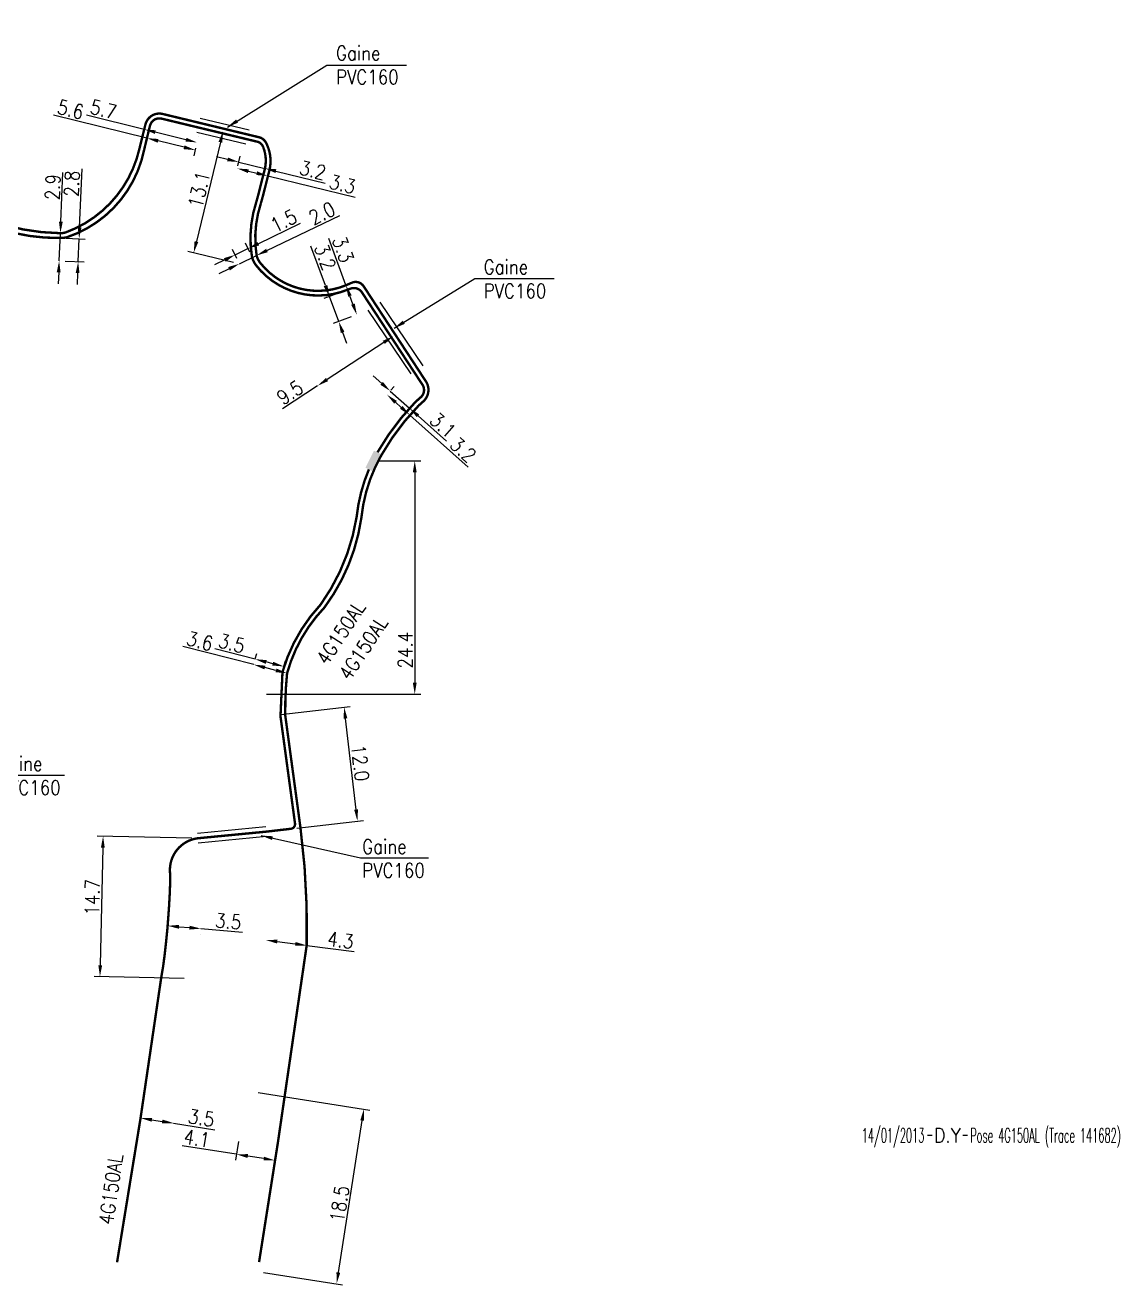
# Model space of a CAD drawing. Header units: millimetres. Extents: x 133000 to 134024, y 130998 to 131967.
# Drawn here: x 133363.4 to 133477.9, y 130997.6 to 131129.4 of the extents above; entities that cross this region are included whole.
import ezdxf
from ezdxf.enums import TextEntityAlignment as Align

# ---------------------------------------------------------------- set-up
doc = ezdxf.new("R2010")
doc.units = ezdxf.units.MM
doc.header["$PDMODE"] = 34
doc.linetypes.add('B_ST_Al', pattern=[2000, 1000, 1000])
doc.layers.get('0').update_dxf_attribs({"linetype": 'CONTINUOUS'})
doc.layers.get('DEFPOINTS').update_dxf_attribs({"linetype": 'CONTINUOUS'})
for name, color, linetype in [('B_100', 3, 'CONTINUOUS'), ('B_300', 7, 'CONTINUOUS'), ('B_400', 7, 'CONTINUOUS'), ('B_910', 7, 'CONTINUOUS')]:
    doc.layers.add(name, color=color, linetype=linetype)
doc.styles.get("Standard").update_dxf_attribs({"font": 'romans.shx', "width": 0.85})
doc.dimstyles.get("Standard").update_dxf_attribs({"dimtxt": 1.5, "dimasz": 1.2, "dimexe": 0.625, "dimexo": 0.625, "dimgap": 0.25, "dimtad": 1, "dimdec": 1, "dimzin": 0, "dimdsep": 46, "dimtxsty": 'Standard', "dimcen": -0.5, "dimadec": 0, "dimazin": 0, "dimtfac": 1, "dimtdec": 1, "dimtmove": 0, "dimatfit": 3, "dimfxl": 0, "dimtolj": 1, "dimtzin": 0, "dimarcsym": 0})

# ---------------------------------------------------------------- blocks, each defined once
blk = doc.blocks.new('*D83')
at = {"layer": 'B_100', "color": 0, "linetype": 'Continuous', "lineweight": -2, "transparency": 16777216}
for p, q in [((133367.11, 131108.84), (133367.33, 131113.97)), ((133366.93, 131104.75), (133367.06, 131107.64)), ((133366.88, 131103.55), (133366.83, 131102.35))]:
    blk.add_line(p, q, dxfattribs=at)
at = {"layer": 'B_100', "color": 0, "linetype": 'Continuous', "transparency": 16777216}
for points in [[(133366.91, 131108.85), (133367.31, 131108.83), (133367.06, 131107.64)], [(133366.68, 131103.56), (133367.08, 131103.54), (133366.93, 131104.75)]]:
    blk.add_solid(points, dxfattribs=at)
at = {"layer": 'DEFPOINTS', "color": 0, "linetype": 'Continuous', "transparency": 16777216}
for p in [(133367.06, 131107.64), (133367.06, 131107.64), (133366.93, 131104.75)]:
    blk.add_point(p, dxfattribs=at)
at = {"layer": 'B_100', "color": 0, "linetype": 'Continuous', "transparency": 16777216, "insert": (133366.26, 131112.46), "char_height": 1.5, "attachment_point": 5, "rotation": 87.5477}
blk.add_mtext('\\A1;2.9', dxfattribs=at)
blk = doc.blocks.new('*D82')
at = {"layer": 'B_100', "color": 0, "linetype": 'Continuous', "lineweight": -2, "transparency": 16777216}
for p, q in [((133369.07, 131108.26), (133369.33, 131114.36)), ((133367.66, 131107.12), (133369.64, 131107.03)), ((133368.92, 131104.66), (133369.02, 131107.06)), ((133367.56, 131104.72), (133369.54, 131104.64)), ((133368.86, 131103.46), (133368.81, 131102.27))]:
    blk.add_line(p, q, dxfattribs=at)
at = {"layer": 'B_100', "color": 0, "linetype": 'Continuous', "transparency": 16777216}
for points in [[(133368.87, 131108.27), (133369.27, 131108.25), (133369.02, 131107.06)], [(133368.66, 131103.47), (133369.06, 131103.46), (133368.92, 131104.66)]]:
    blk.add_solid(points, dxfattribs=at)
at = {"layer": 'DEFPOINTS', "color": 0, "linetype": 'Continuous', "transparency": 16777216}
for p in [(133367.04, 131107.15), (133366.93, 131104.75), (133368.92, 131104.66)]:
    blk.add_point(p, dxfattribs=at)
at = {"layer": 'B_100', "color": 0, "linetype": 'Continuous', "transparency": 16777216, "insert": (133368.26, 131112.82), "char_height": 1.5, "attachment_point": 5, "rotation": 87.5477}
blk.add_mtext('\\A1;2.8', dxfattribs=at)
blk = doc.blocks.new('*D81')
at = {"layer": 'B_100', "color": 0, "linetype": 'Continuous', "lineweight": -2, "transparency": 16777216}
for p, q in [((133383.81, 131117.16), (133381.3, 131106.76)), ((133385.18, 131104.58), (133380.41, 131105.74))]:
    blk.add_line(p, q, dxfattribs=at)
at = {"layer": 'B_100', "color": 0, "linetype": 'Continuous', "transparency": 16777216}
for points in [[(133383.61, 131117.2), (133384, 131117.11), (133384.09, 131118.32)], [(133381.1, 131106.8), (133381.49, 131106.71), (133381.01, 131105.59)]]:
    blk.add_solid(points, dxfattribs=at)
at = {"layer": 'DEFPOINTS', "color": 0, "linetype": 'Continuous', "transparency": 16777216}
for p in [(133384.09, 131118.32), (133381.01, 131105.59), (133385.79, 131104.44)]:
    blk.add_point(p, dxfattribs=at)
at = {"layer": 'B_100', "color": 0, "linetype": 'Continuous', "transparency": 16777216, "insert": (133381.58, 131112.21), "char_height": 1.5, "attachment_point": 5, "rotation": 76.4342}
blk.add_mtext('\\A1;13.1', dxfattribs=at)
blk = doc.blocks.new('*D80')
at = {"layer": 'B_100', "color": 0, "linetype": 'Continuous', "lineweight": -2, "transparency": 16777216}
for p, q in [((133384.56, 131115.36), (133383.39, 131115.64)), ((133385.63, 131114.69), (133385.87, 131115.68)), ((133385.72, 131115.08), (133388.45, 131114.42)), ((133388.35, 131114.03), (133388.59, 131115.03)), ((133389.61, 131114.14), (133394.78, 131112.88))]:
    blk.add_line(p, q, dxfattribs=at)
at = {"layer": 'B_100', "color": 0, "linetype": 'Continuous', "transparency": 16777216}
for points in [[(133384.61, 131115.55), (133384.51, 131115.17), (133385.72, 131115.08)], [(133389.66, 131114.33), (133389.57, 131113.94), (133388.45, 131114.42)]]:
    blk.add_solid(points, dxfattribs=at)
at = {"layer": 'DEFPOINTS', "color": 0, "linetype": 'Continuous', "transparency": 16777216}
for p in [(133385.72, 131115.08), (133385.48, 131114.09), (133388.21, 131113.43)]:
    blk.add_point(p, dxfattribs=at)
at = {"layer": 'B_100', "color": 0, "linetype": 'Continuous', "transparency": 16777216, "insert": (133393.47, 131114.23), "char_height": 1.5, "attachment_point": 5, "rotation": 346.3792}
blk.add_mtext('\\A1;3.2', dxfattribs=at)
blk = doc.blocks.new('*D79')
at = {"layer": 'B_100', "color": 0, "linetype": 'Continuous', "lineweight": -2, "transparency": 16777216}
for p, q in [((133388.67, 131105.83), (133396.29, 131109.5)), ((133385.79, 131104.44), (133387.59, 131105.31)), ((133384.71, 131103.92), (133383.63, 131103.39))]:
    blk.add_line(p, q, dxfattribs=at)
at = {"layer": 'B_100', "color": 0, "linetype": 'Continuous', "transparency": 16777216}
for points in [[(133388.59, 131106.01), (133388.76, 131105.65), (133387.59, 131105.31)], [(133384.62, 131104.1), (133384.8, 131103.74), (133385.79, 131104.44)]]:
    blk.add_solid(points, dxfattribs=at)
at = {"layer": 'DEFPOINTS', "color": 0, "linetype": 'Continuous', "transparency": 16777216}
for p in [(133387.59, 131105.31), (133385.79, 131104.44), (133385.79, 131104.44)]:
    blk.add_point(p, dxfattribs=at)
at = {"layer": 'B_100', "color": 0, "linetype": 'Continuous', "transparency": 16777216, "insert": (133394.43, 131109.72), "char_height": 1.5, "attachment_point": 5, "rotation": 25.7694}
blk.add_mtext('\\A1;2.0', dxfattribs=at)
blk = doc.blocks.new('*D78')
at = {"layer": 'B_100', "color": 0, "linetype": 'Continuous', "lineweight": -2, "transparency": 16777216}
for p, q in [((133387.77, 131106.54), (133392.2, 131108.68)), ((133386.87, 131105.65), (133386.42, 131106.58)), ((133385.52, 131105), (133385.07, 131105.93)), ((133385.34, 131105.37), (133386.69, 131106.02)), ((133384.26, 131104.85), (133383.18, 131104.32))]:
    blk.add_line(p, q, dxfattribs=at)
at = {"layer": 'B_100', "color": 0, "linetype": 'Continuous', "transparency": 16777216}
for points in [[(133387.69, 131106.72), (133387.86, 131106.36), (133386.69, 131106.02)], [(133384.17, 131105.03), (133384.35, 131104.66), (133385.34, 131105.37)]]:
    blk.add_solid(points, dxfattribs=at)
at = {"layer": 'DEFPOINTS', "color": 0, "linetype": 'Continuous', "transparency": 16777216}
for p in [(133385.34, 131105.37), (133387.14, 131105.09), (133385.79, 131104.44)]:
    blk.add_point(p, dxfattribs=at)
at = {"layer": 'B_100', "color": 0, "linetype": 'Continuous', "transparency": 16777216, "insert": (133390.42, 131108.93), "char_height": 1.5, "attachment_point": 5, "rotation": 25.7694}
blk.add_mtext('\\A1;1.5', dxfattribs=at)
blk = doc.blocks.new('*D77')
at = {"layer": 'B_100', "color": 0, "linetype": 'Continuous', "lineweight": -2, "transparency": 16777216}
for p, q in [((133396.94, 131102.19), (133395.15, 131107.07)), ((133397.67, 131100.22), (133397.36, 131101.07))]:
    blk.add_line(p, q, dxfattribs=at)
at = {"layer": 'B_100', "color": 0, "linetype": 'Continuous', "transparency": 16777216}
for points in [[(133397.54, 131101.14), (133397.17, 131101), (133396.94, 131102.19)], [(133397.86, 131100.29), (133397.48, 131100.15), (133398.08, 131099.1)]]:
    blk.add_solid(points, dxfattribs=at)
at = {"layer": 'DEFPOINTS', "color": 0, "linetype": 'Continuous', "transparency": 16777216}
for p in [(133396.94, 131102.19), (133398.08, 131099.1), (133398.08, 131099.1)]:
    blk.add_point(p, dxfattribs=at)
at = {"layer": 'B_100', "color": 0, "linetype": 'Continuous', "transparency": 16777216, "insert": (133396.64, 131105.93), "char_height": 1.5, "attachment_point": 5, "rotation": 290.1688}
blk.add_mtext('\\A1;3.3', dxfattribs=at)
blk = doc.blocks.new('*D76')
at = {"layer": 'B_100', "color": 0, "linetype": 'Continuous', "lineweight": -2, "transparency": 16777216}
for p, q in [((133394.8, 131102.15), (133393.28, 131106.29)), ((133396.53, 131101.51), (133394.62, 131100.81)), ((133396.18, 131098.4), (133395.21, 131101.03)), ((133397.49, 131098.88), (133395.59, 131098.18)), ((133396.59, 131097.27), (133397, 131096.14))]:
    blk.add_line(p, q, dxfattribs=at)
at = {"layer": 'B_100', "color": 0, "linetype": 'Continuous', "transparency": 16777216}
for points in [[(133394.99, 131102.22), (133394.61, 131102.08), (133395.21, 131101.03)], [(133396.78, 131097.34), (133396.4, 131097.2), (133396.18, 131098.4)]]:
    blk.add_solid(points, dxfattribs=at)
at = {"layer": 'DEFPOINTS', "color": 0, "linetype": 'Continuous', "transparency": 16777216}
for p in [(133397.12, 131101.73), (133396.18, 131098.4), (133398.08, 131099.1)]:
    blk.add_point(p, dxfattribs=at)
at = {"layer": 'B_100', "color": 0, "linetype": 'Continuous', "transparency": 16777216, "insert": (133394.76, 131105.15), "char_height": 1.5, "attachment_point": 5, "rotation": 290.1688}
blk.add_mtext('\\A1;3.2', dxfattribs=at)
blk = doc.blocks.new('*D75')
at = {"layer": 'B_100', "color": 0, "linetype": 'Continuous', "lineweight": -2, "transparency": 16777216}
for p, q in [((133400.9, 131096.21), (133394.96, 131092.32)), ((133393.96, 131091.67), (133390.3, 131089.27))]:
    blk.add_line(p, q, dxfattribs=at)
at = {"layer": 'B_100', "color": 0, "linetype": 'Continuous', "transparency": 16777216}
for points in [[(133400.79, 131096.38), (133401.01, 131096.05), (133401.91, 131096.87)], [(133394.85, 131092.49), (133395.07, 131092.16), (133393.96, 131091.67)]]:
    blk.add_solid(points, dxfattribs=at)
at = {"layer": 'DEFPOINTS', "color": 0, "linetype": 'Continuous', "transparency": 16777216}
for p in [(133401.91, 131096.87), (133393.96, 131091.67), (133393.96, 131091.67)]:
    blk.add_point(p, dxfattribs=at)
at = {"layer": 'B_100', "color": 0, "linetype": 'Continuous', "transparency": 16777216, "insert": (133391.08, 131090.97), "char_height": 1.5, "attachment_point": 5, "rotation": 33.2346}
blk.add_mtext('\\A1;9.5', dxfattribs=at)
blk = doc.blocks.new('B_300_03')
at = {"color": 0, "linetype": 'Continuous'}
blk.add_solid([(-1, 0.375), (-1, -0.375), (1, 0.375), (1, -0.375)], dxfattribs=at)
at = {"color": 0, "linetype": 'Continuous', "width": 0.75, "flags": 3}
for tag, p in [('DEF_LEG', (0, -4.25)), ('DEF_COUP', (0, -6.75)), ('DEF_TYPE', (0, -9.25))]:
    blk.add_attdef(tag, text='', height=1.2, dxfattribs=at).set_placement(p, align=Align.MIDDLE)
blk = doc.blocks.new('*D71')
at = {"layer": 'B_100', "color": 0, "linetype": 'Continuous', "lineweight": -2, "transparency": 16777216}
for p, q in [((133383.81, 131117.16), (133381.3, 131106.76)), ((133385.18, 131104.58), (133380.41, 131105.74))]:
    blk.add_line(p, q, dxfattribs=at)
at = {"layer": 'B_100', "color": 0, "linetype": 'Continuous', "transparency": 16777216}
for points in [[(133383.61, 131117.2), (133384, 131117.11), (133384.09, 131118.32)], [(133381.1, 131106.8), (133381.49, 131106.71), (133381.01, 131105.59)]]:
    blk.add_solid(points, dxfattribs=at)
at = {"layer": 'DEFPOINTS', "color": 0, "linetype": 'Continuous', "transparency": 16777216}
for p in [(133384.09, 131118.32), (133381.01, 131105.59), (133385.79, 131104.44)]:
    blk.add_point(p, dxfattribs=at)
at = {"layer": 'B_100', "color": 0, "linetype": 'Continuous', "transparency": 16777216, "insert": (133381.58, 131112.21), "char_height": 1.5, "attachment_point": 5, "rotation": 76.4342}
blk.add_mtext('\\A1;13.1', dxfattribs=at)
blk = doc.blocks.new('*D70')
at = {"layer": 'B_100', "color": 0, "linetype": 'Continuous', "lineweight": -2, "transparency": 16777216}
for p, q in [((133396.94, 131102.19), (133395.15, 131107.07)), ((133397.67, 131100.22), (133397.36, 131101.07))]:
    blk.add_line(p, q, dxfattribs=at)
at = {"layer": 'B_100', "color": 0, "linetype": 'Continuous', "transparency": 16777216}
for points in [[(133397.54, 131101.14), (133397.17, 131101), (133396.94, 131102.19)], [(133397.86, 131100.29), (133397.48, 131100.15), (133398.08, 131099.1)]]:
    blk.add_solid(points, dxfattribs=at)
at = {"layer": 'DEFPOINTS', "color": 0, "linetype": 'Continuous', "transparency": 16777216}
for p in [(133396.94, 131102.19), (133398.08, 131099.1), (133398.08, 131099.1)]:
    blk.add_point(p, dxfattribs=at)
at = {"layer": 'B_100', "color": 0, "linetype": 'Continuous', "transparency": 16777216, "insert": (133396.64, 131105.93), "char_height": 1.5, "attachment_point": 5, "rotation": 290.1688}
blk.add_mtext('\\A1;3.3', dxfattribs=at)
blk = doc.blocks.new('*D69')
at = {"layer": 'B_100', "color": 0, "linetype": 'Continuous', "lineweight": -2, "transparency": 16777216}
for p, q in [((133394.8, 131102.15), (133393.28, 131106.29)), ((133396.53, 131101.51), (133394.62, 131100.81)), ((133396.18, 131098.4), (133395.21, 131101.03)), ((133397.49, 131098.88), (133395.59, 131098.18)), ((133396.59, 131097.27), (133397, 131096.14))]:
    blk.add_line(p, q, dxfattribs=at)
at = {"layer": 'B_100', "color": 0, "linetype": 'Continuous', "transparency": 16777216}
for points in [[(133394.99, 131102.22), (133394.61, 131102.08), (133395.21, 131101.03)], [(133396.78, 131097.34), (133396.4, 131097.2), (133396.18, 131098.4)]]:
    blk.add_solid(points, dxfattribs=at)
at = {"layer": 'DEFPOINTS', "color": 0, "linetype": 'Continuous', "transparency": 16777216}
for p in [(133397.12, 131101.73), (133396.18, 131098.4), (133398.08, 131099.1)]:
    blk.add_point(p, dxfattribs=at)
at = {"layer": 'B_100', "color": 0, "linetype": 'Continuous', "transparency": 16777216, "insert": (133394.76, 131105.15), "char_height": 1.5, "attachment_point": 5, "rotation": 290.1688}
blk.add_mtext('\\A1;3.2', dxfattribs=at)
blk = doc.blocks.new('*D68')
at = {"layer": 'B_100', "color": 0, "linetype": 'Continuous', "lineweight": -2, "transparency": 16777216}
for p, q in [((133400.9, 131096.21), (133394.96, 131092.32)), ((133393.96, 131091.67), (133390.3, 131089.27))]:
    blk.add_line(p, q, dxfattribs=at)
at = {"layer": 'B_100', "color": 0, "linetype": 'Continuous', "transparency": 16777216}
for points in [[(133400.79, 131096.38), (133401.01, 131096.05), (133401.91, 131096.87)], [(133394.85, 131092.49), (133395.07, 131092.16), (133393.96, 131091.67)]]:
    blk.add_solid(points, dxfattribs=at)
at = {"layer": 'DEFPOINTS', "color": 0, "linetype": 'Continuous', "transparency": 16777216}
for p in [(133401.91, 131096.87), (133393.96, 131091.67), (133393.96, 131091.67)]:
    blk.add_point(p, dxfattribs=at)
at = {"layer": 'B_100', "color": 0, "linetype": 'Continuous', "transparency": 16777216, "insert": (133391.08, 131090.97), "char_height": 1.5, "attachment_point": 5, "rotation": 33.2346}
blk.add_mtext('\\A1;9.5', dxfattribs=at)
blk = doc.blocks.new('*D67')
at = {"layer": 'B_300', "color": 0, "linetype": 'Continuous', "lineweight": -2, "transparency": 16777216}
for p, q in [((133400.39, 131083.83), (133404.77, 131083.83)), ((133404.14, 131082.63), (133404.14, 131060.63)), ((133388.64, 131059.43), (133404.77, 131059.43))]:
    blk.add_line(p, q, dxfattribs=at)
at = {"layer": 'B_300', "color": 0, "linetype": 'Continuous', "transparency": 16777216}
for points in [[(133403.94, 131082.63), (133404.34, 131082.63), (133404.14, 131083.83)], [(133403.94, 131060.63), (133404.34, 131060.63), (133404.14, 131059.43)]]:
    blk.add_solid(points, dxfattribs=at)
at = {"layer": 'DEFPOINTS', "color": 0, "linetype": 'Continuous', "transparency": 16777216}
for p in [(133399.77, 131083.83), (133388.01, 131059.43), (133404.14, 131059.43)]:
    blk.add_point(p, dxfattribs=at)
at = {"layer": 'B_300', "color": 0, "linetype": 'Continuous', "transparency": 16777216, "insert": (133403.14, 131064.02), "char_height": 1.5, "attachment_point": 5, "rotation": 90}
blk.add_mtext('\\A1;24.4', dxfattribs=at)
blk = doc.blocks.new('*D66')
at = {"layer": 'B_100', "color": 0, "linetype": 'Continuous', "lineweight": -2, "transparency": 16777216}
for p, q in [((133387.29, 131062.51), (133379.87, 131064.4)), ((133389.62, 131061.91), (133388.46, 131062.21))]:
    blk.add_line(p, q, dxfattribs=at)
at = {"layer": 'B_100', "color": 0, "linetype": 'Continuous', "transparency": 16777216}
for points in [[(133388.51, 131062.4), (133388.41, 131062.01), (133387.29, 131062.51)], [(133389.67, 131062.1), (133389.57, 131061.72), (133390.78, 131061.61)]]:
    blk.add_solid(points, dxfattribs=at)
at = {"layer": 'DEFPOINTS', "color": 0, "linetype": 'Continuous', "transparency": 16777216}
for p in [(133387.29, 131062.51), (133387.29, 131062.51), (133390.78, 131061.61)]:
    blk.add_point(p, dxfattribs=at)
at = {"layer": 'B_100', "color": 0, "linetype": 'Continuous', "transparency": 16777216, "insert": (133381.65, 131064.98), "char_height": 1.5, "attachment_point": 5, "rotation": 345.6711}
blk.add_mtext('\\A1;3.6', dxfattribs=at)
blk = doc.blocks.new('*D65')
at = {"layer": 'B_100', "color": 0, "linetype": 'Continuous', "lineweight": -2, "transparency": 16777216}
for p, q in [((133387.44, 131063.08), (133383.21, 131064.17)), ((133387.45, 131063.11), (133387.6, 131063.69)), ((133389.28, 131062.61), (133388.6, 131062.79)), ((133390.45, 131062.34), (133390.6, 131062.92))]:
    blk.add_line(p, q, dxfattribs=at)
at = {"layer": 'B_100', "color": 0, "linetype": 'Continuous', "transparency": 16777216}
for points in [[(133388.65, 131062.98), (133388.55, 131062.59), (133387.44, 131063.08)], [(133389.33, 131062.81), (133389.23, 131062.42), (133390.45, 131062.32)]]:
    blk.add_solid(points, dxfattribs=at)
at = {"layer": 'DEFPOINTS', "color": 0, "linetype": 'Continuous', "transparency": 16777216}
for p in [(133387.44, 131063.08), (133387.29, 131062.51), (133390.3, 131061.74)]:
    blk.add_point(p, dxfattribs=at)
at = {"layer": 'B_100', "color": 0, "linetype": 'Continuous', "transparency": 16777216, "insert": (133384.99, 131064.74), "char_height": 1.5, "attachment_point": 5, "rotation": 345.6711}
blk.add_mtext('\\A1;3.5', dxfattribs=at)
blk = doc.blocks.new('*D64')
at = {"layer": 'B_100', "color": 0, "linetype": 'Continuous', "lineweight": -2, "transparency": 16777216}
for p, q in [((133390.13, 131057.3), (133397.37, 131058.14)), ((133398, 131047.34), (133396.89, 131056.88)), ((133391.79, 131045.41), (133398.76, 131046.22))]:
    blk.add_line(p, q, dxfattribs=at)
at = {"layer": 'B_100', "color": 0, "linetype": 'Continuous', "transparency": 16777216}
for points in [[(133397.09, 131056.9), (133396.69, 131056.86), (133396.75, 131058.07)], [(133398.2, 131047.37), (133397.8, 131047.32), (133398.14, 131046.15)]]:
    blk.add_solid(points, dxfattribs=at)
at = {"layer": 'DEFPOINTS', "color": 0, "linetype": 'Continuous', "transparency": 16777216}
for p in [(133396.75, 131058.07), (133389.51, 131057.23), (133391.17, 131045.34)]:
    blk.add_point(p, dxfattribs=at)
at = {"layer": 'B_100', "color": 0, "linetype": 'Continuous', "transparency": 16777216, "insert": (133398.44, 131052.23), "char_height": 1.5, "attachment_point": 5, "rotation": 276.6577}
blk.add_mtext('\\A1;12.0', dxfattribs=at)
blk = doc.blocks.new('*D63')
at = {"layer": 'B_100', "color": 0, "linetype": 'Continuous', "lineweight": -2, "transparency": 16777216}
for p, q in [((133389.76, 131033.54), (133391.64, 131033.3)), ((133392.83, 131033.14), (133397.81, 131032.49))]:
    blk.add_line(p, q, dxfattribs=at)
at = {"layer": 'B_100', "color": 0, "linetype": 'Continuous', "transparency": 16777216}
for points in [[(133389.78, 131033.74), (133389.73, 131033.34), (133388.57, 131033.7)], [(133391.67, 131033.5), (133391.62, 131033.1), (133392.83, 131033.14)]]:
    blk.add_solid(points, dxfattribs=at)
at = {"layer": 'DEFPOINTS', "color": 0, "linetype": 'Continuous', "transparency": 16777216}
for p in [(133388.57, 131033.7), (133388.57, 131033.7), (133392.83, 131033.14)]:
    blk.add_point(p, dxfattribs=at)
at = {"layer": 'B_100', "color": 0, "linetype": 'Continuous', "transparency": 16777216, "insert": (133396.37, 131033.69), "char_height": 1.5, "attachment_point": 5, "rotation": 352.581}
blk.add_mtext('\\A1;4.3', dxfattribs=at)
blk = doc.blocks.new('*D62')
at = {"layer": 'B_100', "color": 0, "linetype": 'Continuous', "lineweight": -2, "transparency": 16777216}
for p, q in [((133385.47, 131011.3), (133379.8, 131012.19)), ((133385.68, 131012.62), (133385.38, 131010.68)), ((133389.73, 131011.98), (133389.43, 131010.04)), ((133388.34, 131010.84), (133386.66, 131011.11))]:
    blk.add_line(p, q, dxfattribs=at)
at = {"layer": 'B_100', "color": 0, "linetype": 'Continuous', "transparency": 16777216}
for points in [[(133386.69, 131011.31), (133386.63, 131010.91), (133385.47, 131011.3)], [(133388.37, 131011.04), (133388.31, 131010.65), (133389.52, 131010.66)]]:
    blk.add_solid(points, dxfattribs=at)
at = {"layer": 'DEFPOINTS', "color": 0, "linetype": 'Continuous', "transparency": 16777216}
for p in [(133385.78, 131013.24), (133389.83, 131012.6), (133385.47, 131011.3)]:
    blk.add_point(p, dxfattribs=at)
at = {"layer": 'B_100', "color": 0, "linetype": 'Continuous', "transparency": 16777216, "insert": (133381.34, 131012.96), "char_height": 1.5, "attachment_point": 5, "rotation": 351.0374}
blk.add_mtext('\\A1;4.1', dxfattribs=at)
blk = doc.blocks.new('*D61')
at = {"layer": 'B_300', "color": 0, "linetype": 'Continuous', "lineweight": -2, "transparency": 16777216}
for p, q in [((133387.75, 131017.75), (133399.44, 131015.92)), ((133396.15, 130998.93), (133398.64, 131014.83)), ((133388.31, 130998.94), (133396.58, 130997.64))]:
    blk.add_line(p, q, dxfattribs=at)
at = {"layer": 'B_300', "color": 0, "linetype": 'Continuous', "transparency": 16777216}
for points in [[(133398.44, 131014.86), (133398.83, 131014.8), (133398.82, 131016.02)], [(133395.95, 130998.96), (133396.34, 130998.89), (133395.96, 130997.74)]]:
    blk.add_solid(points, dxfattribs=at)
at = {"layer": 'DEFPOINTS', "color": 0, "linetype": 'Continuous', "transparency": 16777216}
for p in [(133387.13, 131017.85), (133398.82, 131016.02), (133387.69, 130999.04)]:
    blk.add_point(p, dxfattribs=at)
at = {"layer": 'B_300', "color": 0, "linetype": 'Continuous', "transparency": 16777216, "insert": (133396.26, 131006.12), "char_height": 1.5, "attachment_point": 5, "rotation": 81.0989}
blk.add_mtext('\\A1;18.5', dxfattribs=at)
blk = doc.blocks.new('*D60')
at = {"layer": 'B_100', "color": 0, "linetype": 'Continuous', "lineweight": -2, "transparency": 16777216}
for p, q in [((133376.64, 131014.9), (133377.72, 131014.73)), ((133378.91, 131014.55), (133383.23, 131013.87))]:
    blk.add_line(p, q, dxfattribs=at)
at = {"layer": 'B_100', "color": 0, "linetype": 'Continuous', "transparency": 16777216}
for points in [[(133376.67, 131015.1), (133376.6, 131014.71), (133375.45, 131015.09)], [(133377.75, 131014.93), (133377.69, 131014.53), (133378.91, 131014.55)]]:
    blk.add_solid(points, dxfattribs=at)
at = {"layer": 'DEFPOINTS', "color": 0, "linetype": 'Continuous', "transparency": 16777216}
for p in [(133375.45, 131015.09), (133378.91, 131014.55), (133378.91, 131014.55)]:
    blk.add_point(p, dxfattribs=at)
at = {"layer": 'B_100', "color": 0, "linetype": 'Continuous', "transparency": 16777216, "insert": (133381.81, 131015.1), "char_height": 1.5, "attachment_point": 5, "rotation": 351.0741}
blk.add_mtext('\\A1;3.5', dxfattribs=at)
blk = doc.blocks.new('*D59')
at = {"layer": 'B_100', "color": 0, "linetype": 'Continuous', "lineweight": -2, "transparency": 16777216}
for p, q in [((133378.23, 131034.57), (133378.23, 131034.57)), ((133379.48, 131035.09), (133380.57, 131035)), ((133381.72, 131034.28), (133381.72, 131034.28)), ((133381.77, 131034.9), (133386.12, 131034.54))]:
    blk.add_line(p, q, dxfattribs=at)
at = {"layer": 'B_100', "color": 0, "linetype": 'Continuous', "transparency": 16777216}
for points in [[(133379.49, 131035.29), (133379.46, 131034.89), (133378.28, 131035.19)], [(133380.59, 131035.2), (133380.56, 131034.8), (133381.77, 131034.9)]]:
    blk.add_solid(points, dxfattribs=at)
at = {"layer": 'DEFPOINTS', "color": 0, "linetype": 'Continuous', "transparency": 16777216}
for p in [(133378.28, 131035.19), (133381.77, 131034.9), (133381.77, 131034.9)]:
    blk.add_point(p, dxfattribs=at)
at = {"layer": 'B_100', "color": 0, "linetype": 'Continuous', "transparency": 16777216, "insert": (133384.63, 131035.67), "char_height": 1.5, "attachment_point": 5, "rotation": 355.2371}
blk.add_mtext('\\A1;3.5', dxfattribs=at)
blk = doc.blocks.new('GIS_MODF')
at = {"color": 0, "linetype": 'Continuous', "flags": 128}
for points in [[(-2.18, -0.01), (-1.68, -0.01)], [(1.52, -0.01), (2.02, -0.01)]]:
    blk.add_lwpolyline(points, dxfattribs=at)
at = {"color": 0, "linetype": 'Continuous', "width": 0.5}
blk.add_attdef('DATE', text='', height=1.5, dxfattribs=at).set_placement((-2.5, -0.8), align=Align.RIGHT)
at = {"color": 0, "linetype": 'Continuous', "width": 1.771291}
blk.add_attdef('USER', text='', height=1.5, dxfattribs=at).set_placement((-1.51, -0.8), (1.28, -0.8), align=Align.FIT)
at = {"color": 0, "linetype": 'Continuous', "width": 0.5}
blk.add_attdef('DESC', (2.29, -0.8), '', height=1.5, dxfattribs=at)
blk = doc.blocks.new('*D26')
at = {"layer": 'B_100', "color": 0, "linetype": 'Continuous', "lineweight": -2, "transparency": 16777216}
for p, q in [((133383.81, 131117.16), (133381.3, 131106.76)), ((133385.18, 131104.58), (133380.41, 131105.74))]:
    blk.add_line(p, q, dxfattribs=at)
at = {"layer": 'B_100', "color": 0, "linetype": 'Continuous', "transparency": 16777216}
for points in [[(133383.61, 131117.2), (133384, 131117.11), (133384.09, 131118.32)], [(133381.1, 131106.8), (133381.49, 131106.71), (133381.01, 131105.59)]]:
    blk.add_solid(points, dxfattribs=at)
at = {"layer": 'DEFPOINTS', "color": 0, "linetype": 'Continuous', "transparency": 16777216}
for p in [(133384.09, 131118.32), (133381.01, 131105.59), (133385.79, 131104.44)]:
    blk.add_point(p, dxfattribs=at)
at = {"layer": 'B_100', "color": 0, "linetype": 'Continuous', "transparency": 16777216, "insert": (133381.58, 131112.21), "char_height": 1.5, "attachment_point": 5, "rotation": 76.4342}
blk.add_mtext('\\A1;13.1', dxfattribs=at)
blk = doc.blocks.new('*D25')
at = {"layer": 'B_100', "color": 0, "linetype": 'Continuous', "lineweight": -2, "transparency": 16777216}
for p, q in [((133375.83, 131118.5), (133369.78, 131119.99)), ((133375.98, 131119.1), (133375.98, 131119.1)), ((133380.2, 131117.42), (133376.99, 131118.21)), ((133381.51, 131117.74), (133381.51, 131117.74))]:
    blk.add_line(p, q, dxfattribs=at)
at = {"layer": 'B_100', "color": 0, "linetype": 'Continuous', "transparency": 16777216}
for points in [[(133377.04, 131118.4), (133376.95, 131118.02), (133375.83, 131118.5)], [(133380.25, 131117.61), (133380.15, 131117.23), (133381.36, 131117.13)]]:
    blk.add_solid(points, dxfattribs=at)
at = {"layer": 'DEFPOINTS', "color": 0, "linetype": 'Continuous', "transparency": 16777216}
for p in [(133375.83, 131118.5), (133381.36, 131117.13), (133381.36, 131117.13)]:
    blk.add_point(p, dxfattribs=at)
at = {"layer": 'B_100', "color": 0, "linetype": 'Continuous', "transparency": 16777216, "insert": (133371.56, 131120.58), "char_height": 1.5, "attachment_point": 5, "rotation": 346.1551}
blk.add_mtext('\\A1;5.7', dxfattribs=at)
blk = doc.blocks.new('*D24')
at = {"layer": 'B_100', "color": 0, "linetype": 'Continuous', "lineweight": -2, "transparency": 16777216}
for p, q in [((133376.12, 131117.58), (133366.35, 131119.99)), ((133376.17, 131117.77), (133375.97, 131116.97)), ((133380, 131116.62), (133377.28, 131117.29)), ((133381.21, 131116.53), (133381.02, 131115.73))]:
    blk.add_line(p, q, dxfattribs=at)
at = {"layer": 'B_100', "color": 0, "linetype": 'Continuous', "transparency": 16777216}
for points in [[(133377.33, 131117.49), (133377.24, 131117.1), (133376.12, 131117.58)], [(133380.05, 131116.82), (133379.95, 131116.43), (133381.17, 131116.33)]]:
    blk.add_solid(points, dxfattribs=at)
at = {"layer": 'DEFPOINTS', "color": 0, "linetype": 'Continuous', "transparency": 16777216}
for p in [(133376.31, 131118.38), (133381.36, 131117.13), (133381.17, 131116.33)]:
    blk.add_point(p, dxfattribs=at)
at = {"layer": 'B_100', "color": 0, "linetype": 'Continuous', "transparency": 16777216, "insert": (133368.13, 131120.58), "char_height": 1.5, "attachment_point": 5, "rotation": 346.1551}
blk.add_mtext('\\A1;5.6', dxfattribs=at)
blk = doc.blocks.new('*D23')
at = {"layer": 'B_100', "color": 0, "linetype": 'Continuous', "lineweight": -2, "transparency": 16777216}
for p, q in [((133385.63, 131114.69), (133385.71, 131115.02)), ((133388.84, 131113.92), (133388.92, 131114.24)), ((133386.73, 131114.13), (133387.6, 131113.91)), ((133388.77, 131113.63), (133397.89, 131111.42))]:
    blk.add_line(p, q, dxfattribs=at)
at = {"layer": 'B_100', "color": 0, "linetype": 'Continuous', "transparency": 16777216}
for points in [[(133386.78, 131114.32), (133386.68, 131113.93), (133385.56, 131114.41)], [(133387.65, 131114.11), (133387.56, 131113.72), (133388.77, 131113.63)]]:
    blk.add_solid(points, dxfattribs=at)
at = {"layer": 'DEFPOINTS', "color": 0, "linetype": 'Continuous', "transparency": 16777216}
for p in [(133385.56, 131114.41), (133385.48, 131114.09), (133388.69, 131113.31)]:
    blk.add_point(p, dxfattribs=at)
at = {"layer": 'B_100', "color": 0, "linetype": 'Continuous', "transparency": 16777216, "insert": (133396.58, 131112.77), "char_height": 1.5, "attachment_point": 5, "rotation": 346.3792}
blk.add_mtext('\\A1;3.3', dxfattribs=at)
blk = doc.blocks.new('*D22')
at = {"layer": 'B_100', "color": 0, "linetype": 'Continuous', "lineweight": -2, "transparency": 16777216}
for p, q in [((133396.94, 131102.19), (133395.15, 131107.07)), ((133397.67, 131100.22), (133397.36, 131101.07))]:
    blk.add_line(p, q, dxfattribs=at)
at = {"layer": 'B_100', "color": 0, "linetype": 'Continuous', "transparency": 16777216}
for points in [[(133397.54, 131101.14), (133397.17, 131101), (133396.94, 131102.19)], [(133397.86, 131100.29), (133397.48, 131100.15), (133398.08, 131099.1)]]:
    blk.add_solid(points, dxfattribs=at)
at = {"layer": 'DEFPOINTS', "color": 0, "linetype": 'Continuous', "transparency": 16777216}
for p in [(133396.94, 131102.19), (133398.08, 131099.1), (133398.08, 131099.1)]:
    blk.add_point(p, dxfattribs=at)
at = {"layer": 'B_100', "color": 0, "linetype": 'Continuous', "transparency": 16777216, "insert": (133396.64, 131105.93), "char_height": 1.5, "attachment_point": 5, "rotation": 290.1688}
blk.add_mtext('\\A1;3.3', dxfattribs=at)
blk = doc.blocks.new('*D21')
at = {"layer": 'B_100', "color": 0, "linetype": 'Continuous', "lineweight": -2, "transparency": 16777216}
for p, q in [((133394.8, 131102.15), (133393.28, 131106.29)), ((133396.53, 131101.51), (133394.62, 131100.81)), ((133396.18, 131098.4), (133395.21, 131101.03)), ((133397.49, 131098.88), (133395.59, 131098.18)), ((133396.59, 131097.27), (133397, 131096.14))]:
    blk.add_line(p, q, dxfattribs=at)
at = {"layer": 'B_100', "color": 0, "linetype": 'Continuous', "transparency": 16777216}
for points in [[(133394.99, 131102.22), (133394.61, 131102.08), (133395.21, 131101.03)], [(133396.78, 131097.34), (133396.4, 131097.2), (133396.18, 131098.4)]]:
    blk.add_solid(points, dxfattribs=at)
at = {"layer": 'DEFPOINTS', "color": 0, "linetype": 'Continuous', "transparency": 16777216}
for p in [(133397.12, 131101.73), (133396.18, 131098.4), (133398.08, 131099.1)]:
    blk.add_point(p, dxfattribs=at)
at = {"layer": 'B_100', "color": 0, "linetype": 'Continuous', "transparency": 16777216, "insert": (133394.76, 131105.15), "char_height": 1.5, "attachment_point": 5, "rotation": 290.1688}
blk.add_mtext('\\A1;3.2', dxfattribs=at)
blk = doc.blocks.new('*D20')
at = {"layer": 'B_100', "color": 0, "linetype": 'Continuous', "lineweight": -2, "transparency": 16777216}
for p, q in [((133402.13, 131089.95), (133402.72, 131089.42)), ((133403.62, 131088.62), (133409.72, 131083.18)), ((133404.03, 131089.09), (133404.03, 131089.09))]:
    blk.add_line(p, q, dxfattribs=at)
at = {"layer": 'B_100', "color": 0, "linetype": 'Continuous', "transparency": 16777216}
for points in [[(133402.26, 131090.1), (133401.99, 131089.81), (133401.23, 131090.75)], [(133402.86, 131089.57), (133402.59, 131089.27), (133403.62, 131088.62)]]:
    blk.add_solid(points, dxfattribs=at)
at = {"layer": 'DEFPOINTS', "color": 0, "linetype": 'Continuous', "transparency": 16777216}
for p in [(133401.23, 131090.75), (133401.23, 131090.75), (133403.62, 131088.62)]:
    blk.add_point(p, dxfattribs=at)
at = {"layer": 'B_100', "color": 0, "linetype": 'Continuous', "transparency": 16777216, "insert": (133409.2, 131084.98), "char_height": 1.5, "attachment_point": 5, "rotation": 318.2463}
blk.add_mtext('\\A1;3.2', dxfattribs=at)
blk = doc.blocks.new('*D19')
at = {"layer": 'B_100', "color": 0, "linetype": 'Continuous', "lineweight": -2, "transparency": 16777216}
for p, q in [((133400.68, 131091.93), (133399.78, 131092.73)), ((133401.57, 131091.13), (133403.58, 131089.34)), ((133401.65, 131091.22), (133401.99, 131091.6)), ((133403.66, 131089.42), (133404, 131089.8)), ((133404.48, 131088.54), (133407.47, 131085.87))]:
    blk.add_line(p, q, dxfattribs=at)
at = {"layer": 'B_100', "color": 0, "linetype": 'Continuous', "transparency": 16777216}
for points in [[(133400.81, 131092.08), (133400.54, 131091.78), (133401.57, 131091.13)], [(133404.61, 131088.69), (133404.35, 131088.39), (133403.58, 131089.34)]]:
    blk.add_solid(points, dxfattribs=at)
at = {"layer": 'DEFPOINTS', "color": 0, "linetype": 'Continuous', "transparency": 16777216}
for p in [(133401.23, 131090.75), (133401.57, 131091.13), (133403.24, 131088.96)]:
    blk.add_point(p, dxfattribs=at)
at = {"layer": 'B_100', "color": 0, "linetype": 'Continuous', "transparency": 16777216, "insert": (133407.09, 131087.55), "char_height": 1.5, "attachment_point": 5, "rotation": 318.2463}
blk.add_mtext('\\A1;3.1', dxfattribs=at)
blk = doc.blocks.new('*D18')
at = {"layer": 'B_100', "color": 0, "linetype": 'Continuous', "lineweight": -2, "transparency": 16777216}
for p, q in [((133380.81, 131044.36), (133370.9, 131044.58)), ((133371.5, 131043.37), (133371.23, 131031.07)), ((133380.02, 131029.68), (133370.58, 131029.88))]:
    blk.add_line(p, q, dxfattribs=at)
at = {"layer": 'B_100', "color": 0, "linetype": 'Continuous', "transparency": 16777216}
for points in [[(133371.3, 131043.37), (133371.7, 131043.36), (133371.53, 131044.57)], [(133371.03, 131031.07), (133371.43, 131031.07), (133371.2, 131029.87)]]:
    blk.add_solid(points, dxfattribs=at)
at = {"layer": 'DEFPOINTS', "color": 0, "linetype": 'Continuous', "transparency": 16777216}
for p in [(133381.44, 131044.35), (133371.2, 131029.87), (133380.65, 131029.66)]:
    blk.add_point(p, dxfattribs=at)
at = {"layer": 'B_100', "color": 0, "linetype": 'Continuous', "transparency": 16777216, "insert": (133370.39, 131038.18), "char_height": 1.5, "attachment_point": 5, "rotation": 88.7399}
blk.add_mtext('\\A1;14.7', dxfattribs=at)

msp = doc.modelspace()

# ---------------------------------------------------------------- linework, layer by layer
at = {"layer": 'B_100', "linetype": 'B_ST_Al', "flags": 128}
for points in [[(133387.85, 131000.02, 0.25, 0.25, 0), (133389.83, 131012.6, 0.25, 0.25, 0), (133392.83, 131033.14, 0.25, 0.25, 0.048931), (133392.83, 131033.14, 0.25, 0.25, 0.038875), (133392.18, 131045.46, 0.25, 0.25, 0), (133390.59, 131057.19, 0.25, 0.25, -0.028186), (133390.78, 131061.61, 0.25, 0.25, 0), (133390.78, 131061.61, 0.25, 0.25, -0.123817), (133394.7, 131068.5, 0.25, 0.25, 0.124771), (133398.55, 131077.85, 0.25, 0.25, 0), (133398.55, 131077.85, 0.25, 0.25, 0), (133398.55, 131077.85, 0.25, 0.25, 0), (133398.55, 131077.85, 0.25, 0.25, 0), (133398.55, 131077.85, 0.25, 0.25, -0.104577), (133400.64, 131084.41, 0.25, 0.25, 0), (133400.64, 131084.41, 0.25, 0.25, 0), (133400.64, 131084.41, 0.25, 0.25, 0), (133400.64, 131084.41, 0.25, 0.25, 0), (133400.64, 131084.41, 0.25, 0.25, -0.06418), (133404.54, 131089.6, 0.25, 0.25, 0), (133404.54, 131089.6, 0.25, 0.25, 0), (133405.04, 131090.05, 0.25, 0.25, 0), (133405.04, 131090.05, 0.25, 0.25, 0), (133405.04, 131090.05, 0.25, 0.25, 0), (133405.04, 131090.05, 0.25, 0.25, 0), (133405.04, 131090.05, 0.25, 0.25, 0.369652), (133405.31, 131092.13, 0.25, 0.25, 0), (133398.79, 131102.09, 0.25, 0.25, 0.363058), (133397.56, 131102.46, 0.25, 0.25, 0), (133396.94, 131102.19, 0.25, 0.25, 0), (133396.94, 131102.19, 0.25, 0.25, 0), (133396.94, 131102.19, 0.25, 0.25, 0), (133396.94, 131102.19, 0.25, 0.25, 0), (133396.94, 131102.19, 0.25, 0.25, 0), (133396.94, 131102.19, 0.25, 0.25, 0), (133396.94, 131102.19, 0.25, 0.25, 0), (133396.94, 131102.19, 0.25, 0.25, 0), (133396.94, 131102.19, 0.25, 0.25, 0), (133396.94, 131102.19, 0.25, 0.25, 0), (133396.94, 131102.19, 0.25, 0.25, 0), (133396.94, 131102.19, 0.25, 0.25, 0), (133396.94, 131102.19, 0.25, 0.25, 0), (133396.94, 131102.19, 0.25, 0.25, 0), (133396.94, 131102.19, 0.25, 0.25, 0), (133396.94, 131102.19, 0.25, 0.25, -0.333997), (133388, 131104.5, 0.25, 0.25, -0.110702), (133387.59, 131105.31, 0.25, 0.25, -0.118526), (133388.03, 131110.73, 0.25, 0.25, 0), (133388.26, 131111.56, 0.25, 0.25, 0), (133388.47, 131112.39, 0.25, 0.25, 0), (133388.95, 131114.29, 0.25, 0.25, 0.184376), (133388.53, 131117.18, 0.25, 0.25, 0.198706), (133387.86, 131117.67, 0.25, 0.25, 0), (133377.76, 131120.11, 0.25, 0.25, 0.412787), (133375.96, 131119.01, 0.25, 0.25, 0), (133375.83, 131118.5, 0.25, 0.25, 0), (133375.33, 131116.47, 0.25, 0.25, -0.253089), (133367.67, 131107.74, 0.25, 0.25, -0.08973), (133367.06, 131107.64, 0.25, 0.25, 0), (133367.06, 131107.64, 0.25, 0.25, 0), (133367.06, 131107.64, 0.25, 0.25, 0), (133367.06, 131107.64, 0.25, 0.25, -0.158313), (133354.31, 131111.92, 0.25, 0.25, 0), (133354.31, 131111.92, 0.25, 0.25, -0.259977), (133350.81, 131119.39, 0.25, 0.25, 0), (133350.81, 131119.39, 0.25, 0.25, 0), (133350.81, 131119.39, 0.25, 0.25, 0), (133350.81, 131119.39, 0.25, 0.25, 0), (133350.81, 131119.39, 0.25, 0.25, 0), (133350.81, 131119.39, 0.25, 0.25, 0.177138), (133350.36, 131122.43, 0.25, 0.25, 0.169995), (133350.01, 131122.76, 0.25, 0.25, 0), (133349.42, 131122.9, 0.25, 0.25, 0), (133343.03, 131124.49, 0.25, 0.25, 0), (133343.03, 131124.49, 0.25, 0.25, 0), (133342.8, 131124.55, 0.25, 0.25, -0.349219), (133342.27, 131125.82, 0.25, 0.25, 0.241773), (133341.75, 131127.43, 0.25, 0.25, 0), (133340.11, 131128.99, 0.25, 0.25, 0.414214), (133338.7, 131128.96, 0.25, 0.25, 0), (133338.01, 131128.23, 0, 0, 0)], [(133400.24, 131084.72, 0.25, 0.25, 0), (133400.24, 131084.72, 0.25, 0.25, -0.061782), (133404.19, 131089.96, 0.25, 0.25, 0), (133404.19, 131089.96, 0.25, 0.25, 0), (133404.19, 131089.96, 0.25, 0.25, 0), (133404.19, 131089.96, 0.25, 0.25, 0), (133404.19, 131089.96, 0.25, 0.25, 0), (133404.54, 131090.28, 0.25, 0.25, 0), (133404.54, 131090.28, 0.25, 0.25, 0), (133404.75, 131090.46, 0.25, 0.25, 0.379323), (133404.95, 131091.78, 0.25, 0.25, 0), (133398.61, 131101.45, 0.25, 0.25, 0.357953), (133397.4, 131101.83, 0.25, 0.25, 0), (133397.4, 131101.83, 0.25, 0.25, 0), (133397.12, 131101.73, 0.25, 0.25, 0), (133397.12, 131101.73, 0.25, 0.25, 0), (133397.12, 131101.73, 0.25, 0.25, 0), (133397.12, 131101.73, 0.25, 0.25, 0), (133397.12, 131101.73, 0.25, 0.25, 0), (133397.12, 131101.73, 0.25, 0.25, 0), (133397.12, 131101.73, 0.25, 0.25, 0), (133397.12, 131101.73, 0.25, 0.25, 0), (133397.12, 131101.73, 0.25, 0.25, 0), (133397.12, 131101.73, 0.25, 0.25, 0), (133397.12, 131101.73, 0.25, 0.25, 0), (133397.12, 131101.73, 0.25, 0.25, 0), (133397.12, 131101.73, 0.25, 0.25, -0.334681), (133387.55, 131104.26, 0.25, 0.25, -0.106518), (133387.1, 131105.19, 0.25, 0.25, -0.119049), (133387.55, 131110.87, 0.25, 0.25, 0), (133387.78, 131111.69, 0.25, 0.25, 0), (133387.98, 131112.51, 0.25, 0.25, 0), (133388.47, 131114.42, 0.25, 0.25, 0.147076), (133388.28, 131116.65, 0.25, 0.25, 0.256928), (133387.65, 131117.21, 0.25, 0.25, 0), (133377.65, 131119.62, 0.25, 0.25, 0.412787), (133376.44, 131118.89, 0.25, 0.25, 0), (133376.31, 131118.38, 0.25, 0.25, 0), (133375.82, 131116.35, 0.25, 0.25, -0.268944), (133367.73, 131107.21, 0.25, 0.25, -0.054971), (133367.04, 131107.14, 0.25, 0.25, 0), (133367.04, 131107.14, 0.25, 0.25, 0), (133367.04, 131107.14, 0.25, 0.25, -0.102331), (133359.21, 131108.63, 0.25, 0.25, -0.060689), (133354.02, 131111.51, 0.25, 0.25, -0.264703), (133350.31, 131119.47, 0.25, 0.25, 0), (133350.31, 131119.47, 0.25, 0.25, 0), (133350.31, 131119.47, 0.25, 0.25, 0), (133350.31, 131119.47, 0.25, 0.25, 0), (133350.31, 131119.47, 0.25, 0.25, 0.177016), (133350.07, 131122.08, 0.25, 0.25, 0.221476), (133349.79, 131122.29, 0.25, 0.25, 0), (133349.3, 131122.42, 0.25, 0.25, 0), (133342.91, 131124.01, 0.25, 0.25, 0), (133342.91, 131124.01, 0.25, 0.25, 0), (133342.44, 131124.13, 0.25, 0.25, -0.304189), (133341.78, 131125.91, 0.25, 0.25, 0.238822), (133341.4, 131127.08, 0.25, 0.25, 0), (133339.95, 131128.46, 0.25, 0.25, 0.414214), (133338.89, 131128.43, 0.25, 0.25, 0), (133338.37, 131127.89, 0, 0, 0)], [(133390.09, 131057.11, 0.25, 0.25, 0), (133390.3, 131061.74, 0.25, 0.25, 0), (133390.3, 131061.74, 0.25, 0.25, -0.118996), (133394.29, 131068.79, 0.25, 0.25, 0), (133394.29, 131068.79, 0.25, 0.25, 0), (133394.29, 131068.79, 0.25, 0.25, 0), (133394.29, 131068.79, 0.25, 0.25, 0), (133394.29, 131068.79, 0.25, 0.25, 0), (133394.29, 131068.79, 0.25, 0.25, 0.116414), (133398.06, 131077.97, 0.25, 0.25, 0), (133398.06, 131077.97, 0.25, 0.25, 0), (133398.06, 131077.97, 0.25, 0.25, -0.07391), (133399.34, 131082.93, 0.25, 0.25, 0), (133399.34, 131082.93, 0.25, 0.25, 0), (133399.34, 131082.93, 0.25, 0.25, 0), (133399.34, 131082.93, 0.25, 0.25, 0), (133399.34, 131082.93, 0.25, 0.25, 0), (133399.34, 131082.93, 0, 0, 0)]]:
    msp.add_lwpolyline(points, format="xyseb", dxfattribs=at)
at = {"layer": 'B_100', "linetype": 'B_ST_Al', "const_width": 0.25, "flags": 128}
msp.add_lwpolyline([(133372.99, 131000), (133372.99, 131000), (133375.45, 131015.09), (133377.6, 131029.7), (133377.81, 131030.95), (133377.97, 131032.16), (133378.11, 131033.43), (133378.24, 131034.7), (133378.28, 131035.19), (133378.34, 131035.97), (133378.43, 131037.24), (133378.5, 131038.51), (133378.55, 131039.77), (133378.55, 131040.19), (133378.54, 131040.6), (133378.53, 131040.76, -0.401311), (133381.44, 131044.35), (133388.59, 131045.04), (133391.17, 131045.34, 0.419593), (133391.61, 131045.9), (133390.09, 131057.11)], format="xyb", dxfattribs=at)
at = {"layer": 'B_400'}
for p, q in [((133381.68, 131119.68), (133386.82, 131118.44)), ((133381.33, 131118.22), (133386.47, 131116.98)), ((133400.48, 131100.42), (133404.97, 131093.78)), ((133399.23, 131099.58), (133403.73, 131092.94)), ((133388.55, 131045.54), (133381.39, 131044.85)), ((133388.55, 131045.54), (133381.39, 131044.85)), ((133388.64, 131044.54), (133381.48, 131043.85)), ((133388.64, 131044.54), (133381.48, 131043.85))]:
    msp.add_line(p, q, dxfattribs=at)

# ---------------------------------------------------------------- block references
at = {"layer": 'B_300', "rotation": 63.30394497242374}
msp.add_blockref('B_300_03', (133399.77, 131083.83), dxfattribs=at)
msp.add_blockref('B_300_03', (133399.77, 131083.83), dxfattribs=at)
msp.add_blockref('B_300_03', (133399.77, 131083.83), dxfattribs=at)
at = {"layer": 'B_910'}
ref = msp.add_blockref('GIS_MODF', (133459.97, 131013.32), dxfattribs=dict(at, rotation=359.9683914203771))
ref.add_attrib('DATE', '14/01/2013', dxfattribs={"layer": '0', "color": 0, "linetype": 'Continuous', "height": 1.5, "rotation": 359.9684, "width": 0.5}).set_placement((133457.47, 131012.52), align=Align.RIGHT)
ref.add_attrib('USER', 'D.Y', dxfattribs={"layer": '0', "color": 0, "linetype": 'Continuous', "height": 1.5, "rotation": 359.9684, "width": 0.811842}).set_placement((133458.47, 131012.52), (133461.25, 131012.52), align=Align.FIT)
ref.add_attrib('DESC', 'Pose 4G150AL (Trace 141682)', (133462.26, 131012.52), dxfattribs={"layer": '0', "color": 0, "linetype": 'Continuous', "height": 1.5, "rotation": 359.9684, "width": 0.5})

# ---------------------------------------------------------------- texts
at = {"layer": 'B_100', "linetype": 'Continuous', "width": 0.85}
for rotation, p in [(56.5747, (133394.98, 131062.34)), (56.5747, (133397.33, 131060.74)), (81.7483, (133372.56, 131003.87))]:
    msp.add_text('4G150AL', height=1.5, rotation=rotation, dxfattribs=at).set_placement(p)
at = {"layer": 'B_400', "linetype": 'Continuous', "char_height": 1.5, "attachment_point": 1}
for insert in [(133395.9, 131127.22), (133411.35, 131104.85), (133360.53, 131052.9), (133398.64, 131044.23)]:
    msp.add_mtext('\\A1;Gaine\\PPVC160', dxfattribs=dict(at, insert=insert))

# ---------------------------------------------------------------- dimensions: what is measured, and where the dimension line sits
at = {"layer": 'B_100', "linetype": 'Continuous'}
for base, p1, p2, angle, text, picture, middle in [((133381.17, 131116.33), (133376.31, 131118.38), (133381.36, 131117.13), 166.1551, '5.6', '*D24', (133367.89, 131119.61)), ((133385.72, 131115.08), (133388.21, 131113.43), (133385.48, 131114.09), 346.3792, '3.2', '*D80', (133393.24, 131113.26)), ((133368.92, 131104.66), (133367.04, 131107.15), (133366.93, 131104.75), 87.5477, '2.8', '*D82', (133369.26, 131112.78)), ((133396.18, 131098.4), (133397.12, 131101.73), (133398.08, 131099.1), 110.1688, '3.2', '*D76', (133393.82, 131104.8)), ((133396.18, 131098.4), (133397.12, 131101.73), (133398.08, 131099.1), 110.1688, '3.2', '*D69', (133393.82, 131104.8)), ((133396.18, 131098.4), (133397.12, 131101.73), (133398.08, 131099.1), 110.1688, '3.2', '*D21', (133393.82, 131104.8)), ((133401.57, 131091.13), (133403.24, 131088.96), (133401.23, 131090.75), 318.2463, '3.1', '*D19', (133406.42, 131086.8)), ((133387.44, 131063.08), (133390.3, 131061.74), (133387.29, 131062.51), 345.6711, '3.5', '*D65', (133384.74, 131063.77))]:
    dim = msp.add_linear_dim(base=base, p1=p1, p2=p2, angle=angle, text=text, dimstyle='Standard', dxfattribs=at)
    dim.commit()
    dim.dimension.update_dxf_attribs({"geometry": picture, "text_midpoint": middle, "dimtype": 160})
for base, p1, p2, angle, picture, middle in [((133381.36, 131117.13), (133375.83, 131118.5), (133381.36, 131117.13), 166.1551, '*D25', (133371.32, 131119.61)), ((133381.01, 131105.59), (133384.09, 131118.32), (133385.79, 131104.44), 76.4342, '*D81', (133382.56, 131111.98)), ((133381.01, 131105.59), (133384.09, 131118.32), (133385.79, 131104.44), 76.4342, '*D71', (133382.56, 131111.98)), ((133381.01, 131105.59), (133384.09, 131118.32), (133385.79, 131104.44), 76.4342, '*D26', (133382.56, 131111.98)), ((133385.56, 131114.41), (133388.69, 131113.31), (133385.48, 131114.09), 346.3792, '*D23', (133396.35, 131111.79)), ((133367.06, 131107.64), (133366.93, 131104.75), (133367.06, 131107.64), 87.5477, '*D83', (133367.26, 131112.41)), ((133385.34, 131105.37), (133387.14, 131105.09), (133385.79, 131104.44), 25.7694, '*D78', (133390.85, 131108.03)), ((133385.79, 131104.44), (133387.59, 131105.31), (133385.79, 131104.44), 25.7694, '*D79', (133394.86, 131108.82)), ((133398.08, 131099.1), (133396.94, 131102.19), (133398.08, 131099.1), 110.1688, '*D77', (133395.7, 131105.59)), ((133398.08, 131099.1), (133396.94, 131102.19), (133398.08, 131099.1), 110.1688, '*D70', (133395.7, 131105.59)), ((133398.08, 131099.1), (133396.94, 131102.19), (133398.08, 131099.1), 110.1688, '*D22', (133395.7, 131105.59)), ((133393.96, 131091.67), (133401.91, 131096.87), (133393.96, 131091.67), 33.2346, '*D75', (133391.63, 131090.14)), ((133393.96, 131091.67), (133401.91, 131096.87), (133393.96, 131091.67), 33.2346, '*D68', (133391.63, 131090.14)), ((133401.23, 131090.75), (133403.62, 131088.62), (133401.23, 131090.75), 318.2463, '*D20', (133408.53, 131084.23)), ((133387.29, 131062.51), (133390.78, 131061.61), (133387.29, 131062.51), 345.6711, '*D66', (133381.4, 131064.01)), ((133396.75, 131058.07), (133391.17, 131045.34), (133389.51, 131057.23), 276.6577, '*D64', (133397.45, 131052.11)), ((133371.2, 131029.87), (133381.44, 131044.35), (133380.65, 131029.66), 88.7399, '*D18', (133371.39, 131038.16)), ((133381.77, 131034.9), (133378.28, 131035.19), (133381.77, 131034.9), 175.2371, '*D59', (133384.54, 131034.67)), ((133388.57, 131033.7), (133392.83, 131033.14), (133388.57, 131033.7), 352.581, '*D63', (133396.24, 131032.7)), ((133378.91, 131014.55), (133375.45, 131015.09), (133378.91, 131014.55), 171.0741, '*D60', (133381.66, 131014.11)), ((133385.47, 131011.3), (133389.83, 131012.6), (133385.78, 131013.24), 351.0374, '*D62', (133381.19, 131011.97))]:
    dim = msp.add_linear_dim(base=base, p1=p1, p2=p2, angle=angle, dimstyle='Standard', dxfattribs=at)
    dim.commit()
    dim.dimension.update_dxf_attribs({"geometry": picture, "text_midpoint": middle, "dimtype": 160})
at = {"layer": 'B_300', "linetype": 'Continuous'}
for base, p1, p2, angle, picture, middle in [((133404.14, 131059.43), (133399.77, 131083.83), (133388.01, 131059.43), 90, '*D67', (133404.14, 131064.02)), ((133398.82, 131016.02), (133387.69, 130999.04), (133387.13, 131017.85), 261.0989, '*D61', (133397.25, 131005.97))]:
    dim = msp.add_linear_dim(base=base, p1=p1, p2=p2, angle=angle, dimstyle='Standard', dxfattribs=at)
    dim.commit()
    dim.dimension.update_dxf_attribs({"geometry": picture, "text_midpoint": middle, "dimtype": 160})

# ---------------------------------------------------------------- leaders
at = {"layer": 'B_400', "linetype": 'Continuous', "annotation_type": 0, "has_hookline": 1, "hookline_direction": 0, "text_width": 6.86}
for points in [[(133384.53, 131118.73), (133394.95, 131125.23), (133396.15, 131125.23)], [(133401.97, 131097.69), (133410.42, 131102.9), (133411.62, 131102.9)], [(133349.94, 131052.3), (133360.37, 131050.96)], [(133388.08, 131044.63), (133398.47, 131042.29)]]:
    msp.add_leader(points, dimstyle='Standard', dxfattribs=at)

doc.saveas('drawing.dxf')
